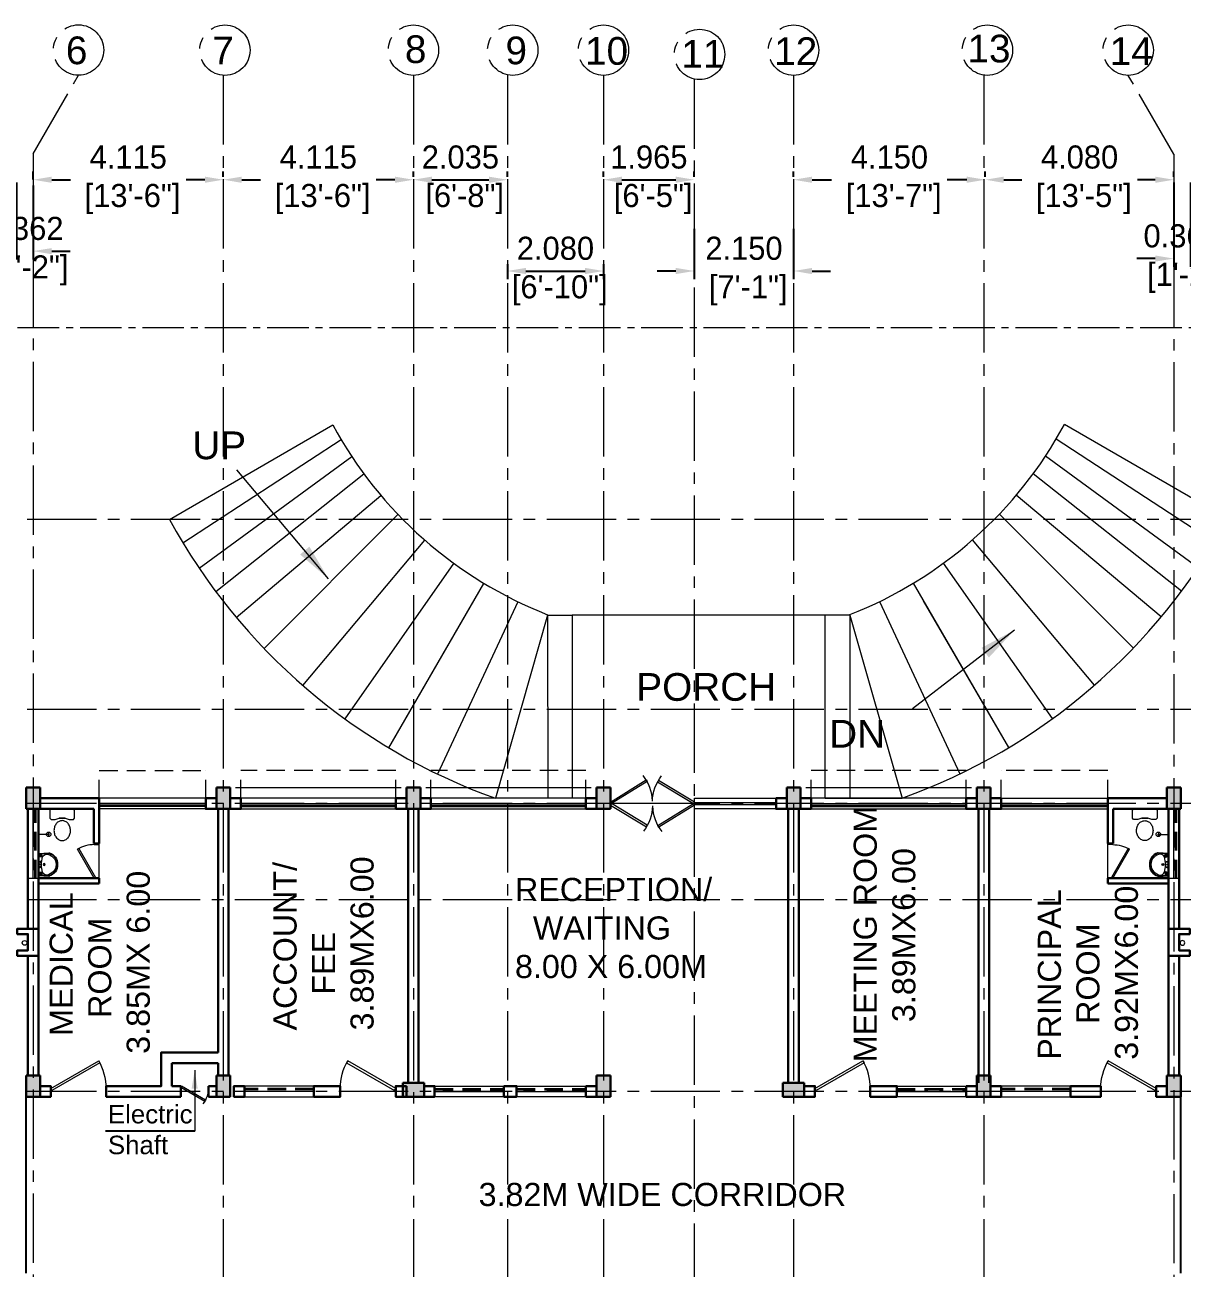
# Model space of a CAD drawing. Extents: x 1465 to 2206, y 779 to 1116.
# Drawn here: x 1811.12 to 1836.17, y 904.81 to 931.72 of the extents above; entities that cross this region are included whole.
import ezdxf

# ---------------------------------------------------------------- set-up
doc = ezdxf.new("R2010")
doc.units = 0
doc.header["$LTSCALE"] = 40
doc.header["$MEASUREMENT"] = 0
doc.header["$PDMODE"] = 32
doc.header["$PDSIZE"] = 0.02
doc.linetypes.add('CENTER2', pattern=[1.125, 0.75, -0.125, 0.125, -0.125])
doc.linetypes.add('DASHED', pattern=[0.75, 0.5, -0.25])
doc.layers.get('0').update_dxf_attribs({"linetype": 'CONTINUOUS'})
doc.layers.get('Defpoints').update_dxf_attribs({"linetype": 'CONTINUOUS'})
for name, color, linetype, lineweight in [('CLL LEV.', 252, 'CONTINUOUS', 18), ('COLUMN', 251, 'CONTINUOUS', 30), ('Door', 54, 'CONTINUOUS', 15), ('elevation', 1, 'CONTINUOUS', 13), ('FIXTURE', 13, 'CONTINUOUS', 9), ('Furniture', 13, 'CONTINUOUS', 13), ('PROJECTION', 32, 'DASHED', 13), ('RAMP', 252, 'CONTINUOUS', 9), ('Stair', 1, 'CONTINUOUS', 15), ('VENTILATOR', 6, 'DASHED', 13), ('Wall', 7, 'CONTINUOUS', 30), ('Window', 150, 'CONTINUOUS', 13), ('Window-Wall', 7, 'CONTINUOUS', 13)]:
    doc.layers.add(name, color=color, linetype=linetype, lineweight=lineweight)
for name, color, linetype in [('Dim', 251, 'CONTINUOUS'), ('EXPANSION JOINT', 244, 'CONTINUOUS'), ('GRID', 4, 'CENTER2'), ('GRID TEXT', 142, 'CENTER2'), ('Hatch', 251, 'CONTINUOUS'), ('Text', 7, 'CONTINUOUS')]:
    doc.layers.add(name, color=color, linetype=linetype)
doc.styles.add('L120', font='simplex.shx', dxfattribs={"height": 3})
doc.styles.get("Standard").update_dxf_attribs({"font": 'txt.shx', "height": 0.03937})
doc.styles.add('Tabrej', font='GOTHIC.TTF')
doc.styles.add('Tabrej.', font='GOTHIC.TTF', dxfattribs={"height": 1})
doc.dimstyles.get("Standard").update_dxf_attribs({"dimtxt": 0.18, "dimasz": 0.18, "dimexe": 0.18, "dimexo": 0.0625, "dimgap": 0.09, "dimtad": 0, "dimtih": 1, "dimtoh": 1, "dimdec": 4, "dimzin": 0, "dimdsep": 46, "dimtxsty": 'Standard', "dimcen": 0.09, "dimadec": 0, "dimazin": 0, "dimtfac": 1, "dimtdec": 4, "dimtofl": 0, "dimtmove": 0, "dimatfit": 3, "dimfxl": 0, "dimtolj": 1, "dimtzin": 0, "dimarcsym": 0})
doc.dimstyles.new('Tabrej', dxfattribs={"dimtxt": 1.8, "dimasz": 1.2, "dimexe": 0.18, "dimexo": 0.0625, "dimgap": 0.09, "dimtad": 0, "dimzin": 0, "dimdsep": 46, "dimtxsty": 'Tabrej', "dimcen": 0.09, "dimclrd": 256, "dimclre": 256, "dimclrt": 7, "dimadec": 0, "dimazin": 0, "dimtfac": 1, "dimtofl": 0, "dimtmove": 0, "dimatfit": 3, "dimfxl": 0, "dimtolj": 1, "dimtzin": 0, "dimlwd": -1, "dimlwe": -1, "dimarcsym": 0})

# ---------------------------------------------------------------- blocks, each defined once
blk = doc.blocks.new('COLUMN 546')
at = {"layer": 'Hatch'}
h = blk.add_hatch(color=0, dxfattribs=at)
h.dxf.hatch_style = 1
h.paths.add_polyline_path([(0, 0), (0.3, 0), (0.3, 0.46), (0, 0.46)])
at = {"layer": 'COLUMN'}
for p, q in [((0.3, 0.46), (0, 0.46)), ((0, 0.46), (0, 0)), ((0.3, 0), (0.3, 0.46)), ((0, 0), (0.3, 0))]:
    blk.add_line(p, q, dxfattribs=at)
blk = doc.blocks.new('VENT 2')
at = {"layer": 'VENTILATOR', "ltscale": 0.02}
for p, q in [((0, 0.182), (1.5, 0.182)), ((0, 0.152), (1.5, 0.152))]:
    blk.add_line(p, q, dxfattribs=at)
at = {"layer": 'Window-Wall'}
for p, q in [((0, 0.23), (1.5, 0.23)), ((0, 0), (0, 0.23)), ((0, 0.115), (1.5, 0.115)), ((1.5, 0), (0, 0)), ((1.5, 0.23), (1.5, 0))]:
    blk.add_line(p, q, dxfattribs=at)
blk = doc.blocks.new('*U14')
for p, q in [((0, 0), (0, -6)), ((40, 0), (40, -6))]:
    blk.add_line(p, q)
blk.add_lwpolyline([(0, 0), (34.64, 20), (35.52, 18.48), (0.87, -1.52)], close=True)
blk.add_arc((0, 0), 40, 0, 30)
blk = doc.blocks.new('DOOR1')
at = {"layer": 'Door', "xscale": 0.0300000000000013, "yscale": 0.0300000000000013, "zscale": 0.0300000000000013}
blk.add_blockref('*U14', (0, 0.18), dxfattribs=at)
blk = doc.blocks.new('class 1')
at = {"layer": 'Wall'}
for points in [[(0.23, 0), (0, 0), (0, -0.23), (0.23, -0.23), (0.23, 0)], [(0.23, -1.43), (0, -1.43), (0, -2.005), (0.23, -2.005), (0.23, -1.43)], [(0.23, -3.505), (0, -3.505), (0, -3.735), (0.23, -3.735), (0.23, -3.505)]]:
    blk.add_lwpolyline(points, dxfattribs=at)
at = {"layer": 'Wall', "rotation": 270}
for name, p in [('DOOR1', (0, -0.23)), ('VENT 2', (0, -2.005))]:
    blk.add_blockref(name, p, dxfattribs=at)
blk = doc.blocks.new('windoe 3')
at = {"layer": 'CLL LEV.'}
blk.add_line((3.469, -0.23), (-0.115, -0.23), dxfattribs=at)
at = {"layer": 'PROJECTION', "ltscale": 0.02}
for p, q in [((0, 0), (0, -0.6)), ((3.355, 0), (3.355, -0.6)), ((0, -0.6), (3.355, -0.6))]:
    blk.add_line(p, q, dxfattribs=at)
at = {"layer": 'Window'}
for p, q in [((3.355, 0.179), (0, 0.179)), ((3.355, 0.149), (0, 0.149))]:
    blk.add_line(p, q, dxfattribs=at)
at = {"layer": 'Window-Wall'}
for p, q in [((3.355, 0.23), (0, 0.23)), ((3.355, 0.115), (0, 0.115)), ((0, 0), (3.355, 0))]:
    blk.add_line(p, q, dxfattribs=at)
blk = doc.blocks.new('Door - Left Hung 36 in.')
blk.add_lwpolyline([(0.8, -1.3), (0, 0), (31.2, 18), (31.9, 16.7)], close=True)
blk.add_arc((0, 0), 36, 0, 37.3101)
blk = doc.blocks.new('SHAFT2')
at = {"layer": 'FIXTURE'}
blk.add_circle((0.302, 0.307), 0.05, dxfattribs=at)
at = {"layer": 'Wall'}
blk.add_lwpolyline([(0, 0.585), (0.46, 0.585), (0.46, 0.47), (0.23, 0.47), (0.23, 0.115), (0.46, 0.115), (0.46, 0), (0, 0), (0, 0.585)], dxfattribs=at)
blk = doc.blocks.new('ENGLISH SHEET')
at = {"layer": 'FIXTURE'}
for p, q in [((4663.798, 251.204), (4663.773, 251.179)), ((4663.773, 251.179), (4663.773, 250.696)), ((4663.976, 251.204), (4663.798, 251.204)), ((4664.002, 251.179), (4663.976, 251.204)), ((4663.976, 251.001), (4664.002, 251.09)), ((4664.002, 251.09), (4664.002, 251.179)), ((4663.976, 250.874), (4663.976, 251.001)), ((4663.976, 251.001), (4663.976, 250.874)), ((4664.002, 250.785), (4663.976, 250.874)), ((4664.002, 250.696), (4664.002, 250.785)), ((4663.773, 250.696), (4663.798, 250.67)), ((4663.798, 250.67), (4663.976, 250.67)), ((4663.976, 250.67), (4664.002, 250.696))]:
    blk.add_line(p, q, dxfattribs=at)
blk.add_lwpolyline([(4664.459, 250.937, 0.117036), (4664.443, 251.003, 0.104338), (4664.396, 251.063, 0.09029), (4664.321, 251.105, 0.09898), (4664.243, 251.115, 0.08237), (4664.159, 251.101, 0.09029), (4664.09, 251.063, 0.104338), (4664.043, 251.003, 0.117036), (4664.027, 250.937, 0.117036), (4664.043, 250.871, 0.104338), (4664.09, 250.811, 0.09029), (4664.159, 250.773, 0.08237), (4664.243, 250.759, 0.08237), (4664.327, 250.773, 0.09029), (4664.396, 250.811, 0.104338), (4664.443, 250.871, 0.117036)], format="xyb", close=True, dxfattribs=at)
blk = doc.blocks.new('RSA BASIN 9')
for points in [[(-0.1, -16.2, 0.340881), (10, -9, 0.074195), (10.1, -8.9), (9.5, 0), (-9.5, 0), (-10, -8.8, 0.082611), (-10, -9.2, 0.330812), (-0.1, -16.2)], [(0, -15, 0.391482), (8.9, -6.7, 0.252869), (6.5, -3.5, 0.087242), (0, -2.5, 0.079484), (-6.5, -3.5, 0.2542), (-8.8, -6.7, 0.39026), (0, -15)], [(-8.6, -2, -0.907437), (-8.4, -1.8), (-7.5, -2.6, -0.907437), (-7.6, -2.7)], [(-8.2, -1.6, -0.907437), (-8.1, -1.5), (-7.1, -2.3, -0.907437), (-7.3, -2.4)], [(-7.8, -1.3, -0.907437), (-7.7, -1.2), (-6.8, -1.9, -0.907437), (-6.9, -2.1)], [(7.8, -1.3, 0.907437), (7.7, -1.2), (6.8, -1.9, 0.907437), (6.9, -2.1)], [(8.2, -1.6, 0.907437), (8.1, -1.5), (7.1, -2.3, 0.907437), (7.3, -2.4)], [(8.6, -2, 0.907437), (8.4, -1.8), (7.5, -2.6, 0.907437), (7.6, -2.7)]]:
    blk.add_lwpolyline(points, format="xyb", close=True)
for points in [[(-5.9, -3.3), (-6.2, -3, -0.183787), (-6.2, -2.7, 0.126662), (-6.2, -2.4), (-6.6, -1.4, 0.35453), (-7.1, -1), (-8.7, -1, 0.414214), (-9.1, -1.4), (-9.6, -9.1, 0.329849), (-0.1, -15.8, 0.338736), (9.6, -8.9, 0.075632), (9.7, -8.8), (9.1, -1.4, 0.414214), (8.7, -1), (7.1, -1, 0.35453), (6.6, -1.4), (6.2, -2.4, 0.126662), (6.2, -2.7, -0.183787), (6.2, -3), (5.9, -3.3)], [(-6.2, -3.4), (-6.2, -3.3, 0.220542), (-6.5, -3.1), (-8.7, -2.8, -0.361119), (-9.2, -2.3)], [(6.2, -3.4), (6.2, -3.3, -0.220542), (6.5, -3.1), (8.7, -2.8, 0.358803), (9.2, -2.3, 0.358803)]]:
    blk.add_lwpolyline(points, format="xyb")
for centre, radius in [((-2.3, -1.6), 0.399), ((0, -4.8), 0.771), ((0, -4.8), 0.602), ((0, -1.2), 0.399), ((2.3, -1.5), 0.399)]:
    blk.add_circle(centre, radius)
blk = doc.blocks.new('*D62')
at = {"layer": 'Defpoints', "color": 0, "transparency": 16777216}
for p in [(20.173, 3.084), (20.535, 3.024), (20.535, 1.539)]:
    blk.add_point(p, dxfattribs=at)
at = {"layer": 'Dim', "transparency": 16777216}
for p, q in [((20.173, 3.022), (20.173, 1.359)), ((20.535, 2.961), (20.535, 1.359)), ((19.773, 1.539), (19.373, 1.539)), ((20.935, 1.539), (21.335, 1.539))]:
    blk.add_line(p, q, dxfattribs=at)
for points in [[(19.773, 1.605), (19.773, 1.472), (20.173, 1.539)], [(20.935, 1.605), (20.935, 1.472), (20.535, 1.539)]]:
    blk.add_solid(points, dxfattribs=at)
at = {"layer": 'Dim', "color": 7, "transparency": 16777216, "insert": (20.354, 1.539), "char_height": 0.5, "attachment_point": 5, "style": 'Tabrej'}
blk.add_mtext('\\A1;0.362\\P [1\'-2"]', dxfattribs=at)
blk = doc.blocks.new('*D63')
at = {"layer": 'Defpoints', "color": 0, "transparency": 16777216}
for p in [(20.535, 3.024), (24.65, 3.084), (24.65, 3.084)]:
    blk.add_point(p, dxfattribs=at)
at = {"layer": 'Dim', "transparency": 16777216}
for p, q in [((20.535, 3.086), (20.535, 3.264)), ((24.65, 3.147), (24.65, 3.264)), ((20.935, 3.084), (21.34, 3.084)), ((24.25, 3.084), (23.845, 3.084))]:
    blk.add_line(p, q, dxfattribs=at)
for points in [[(20.935, 3.151), (20.935, 3.017), (20.535, 3.084)], [(24.25, 3.151), (24.25, 3.017), (24.65, 3.084)]]:
    blk.add_solid(points, dxfattribs=at)
at = {"layer": 'Dim', "color": 7, "transparency": 16777216, "insert": (22.592, 3.084), "char_height": 0.5, "attachment_point": 5, "style": 'Tabrej'}
blk.add_mtext('\\A1;4.115\\P [13\'-6"]', dxfattribs=at)
blk = doc.blocks.new('*D64')
at = {"layer": 'Defpoints', "color": 0, "transparency": 16777216}
for p in [(24.65, 3.084), (28.765, 3.084), (28.765, 3.084)]:
    blk.add_point(p, dxfattribs=at)
at = {"layer": 'Dim', "transparency": 16777216}
for p, q in [((24.65, 3.147), (24.65, 3.264)), ((28.765, 3.147), (28.765, 3.264)), ((25.05, 3.084), (25.455, 3.084)), ((28.365, 3.084), (27.96, 3.084))]:
    blk.add_line(p, q, dxfattribs=at)
for points in [[(25.05, 3.151), (25.05, 3.017), (24.65, 3.084)], [(28.365, 3.151), (28.365, 3.017), (28.765, 3.084)]]:
    blk.add_solid(points, dxfattribs=at)
at = {"layer": 'Dim', "color": 7, "transparency": 16777216, "insert": (26.707, 3.084), "char_height": 0.5, "attachment_point": 5, "style": 'Tabrej'}
blk.add_mtext('\\A1;4.115\\P [13\'-6"]', dxfattribs=at)
blk = doc.blocks.new('*D65')
at = {"layer": 'Defpoints', "color": 0, "transparency": 16777216}
for p in [(28.765, 3.084), (30.8, 3.084), (30.8, 3.084)]:
    blk.add_point(p, dxfattribs=at)
at = {"layer": 'Dim', "transparency": 16777216}
for p, q in [((28.765, 3.147), (28.765, 3.264)), ((30.8, 3.147), (30.8, 3.264)), ((29.165, 3.084), (30.4, 3.084))]:
    blk.add_line(p, q, dxfattribs=at)
for points in [[(29.165, 3.151), (29.165, 3.017), (28.765, 3.084)], [(30.4, 3.151), (30.4, 3.017), (30.8, 3.084)]]:
    blk.add_solid(points, dxfattribs=at)
at = {"layer": 'Dim', "color": 7, "transparency": 16777216, "insert": (29.782, 3.084), "char_height": 0.5, "attachment_point": 5, "style": 'Tabrej'}
blk.add_mtext('\\A1;2.035\\P [6\'-8"]', dxfattribs=at)
blk = doc.blocks.new('*D66')
at = {"layer": 'Defpoints', "color": 0, "transparency": 16777216}
for p in [(32.88, 3.084), (34.845, 3.084), (34.845, 3.084)]:
    blk.add_point(p, dxfattribs=at)
at = {"layer": 'Dim', "transparency": 16777216}
for p, q in [((32.88, 3.147), (32.88, 3.264)), ((34.845, 3.147), (34.845, 3.264)), ((33.28, 3.084), (34.445, 3.084))]:
    blk.add_line(p, q, dxfattribs=at)
for points in [[(33.28, 3.151), (33.28, 3.017), (32.88, 3.084)], [(34.445, 3.151), (34.445, 3.017), (34.845, 3.084)]]:
    blk.add_solid(points, dxfattribs=at)
at = {"layer": 'Dim', "color": 7, "transparency": 16777216, "insert": (33.862, 3.084), "char_height": 0.5, "attachment_point": 5, "style": 'Tabrej'}
blk.add_mtext('\\A1;1.965\\P [6\'-5"]', dxfattribs=at)
blk = doc.blocks.new('*D67')
at = {"layer": 'Defpoints', "color": 0, "transparency": 16777216}
for p in [(36.995, 3.084), (41.145, 3.084), (41.145, 3.084)]:
    blk.add_point(p, dxfattribs=at)
at = {"layer": 'Dim', "transparency": 16777216}
for p, q in [((36.995, 3.147), (36.995, 3.264)), ((41.145, 3.147), (41.145, 3.264)), ((37.395, 3.084), (37.818, 3.084)), ((40.745, 3.084), (40.322, 3.084))]:
    blk.add_line(p, q, dxfattribs=at)
for points in [[(37.395, 3.151), (37.395, 3.017), (36.995, 3.084)], [(40.745, 3.151), (40.745, 3.017), (41.145, 3.084)]]:
    blk.add_solid(points, dxfattribs=at)
at = {"layer": 'Dim', "color": 7, "transparency": 16777216, "insert": (39.07, 3.084), "char_height": 0.5, "attachment_point": 5, "style": 'Tabrej'}
blk.add_mtext('\\A1;4.150\\P [13\'-7"]', dxfattribs=at)
blk = doc.blocks.new('*D68')
at = {"layer": 'Defpoints', "color": 0, "transparency": 16777216}
for p in [(41.145, 3.084), (45.225, 3.084), (45.225, 3.084)]:
    blk.add_point(p, dxfattribs=at)
at = {"layer": 'Dim', "transparency": 16777216}
for p, q in [((41.145, 3.147), (41.145, 3.264)), ((45.225, 3.147), (45.225, 3.264)), ((41.545, 3.084), (41.933, 3.084)), ((44.825, 3.084), (44.437, 3.084))]:
    blk.add_line(p, q, dxfattribs=at)
for points in [[(41.545, 3.151), (41.545, 3.017), (41.145, 3.084)], [(44.825, 3.151), (44.825, 3.017), (45.225, 3.084)]]:
    blk.add_solid(points, dxfattribs=at)
at = {"layer": 'Dim', "color": 7, "transparency": 16777216, "insert": (43.185, 3.084), "char_height": 0.5, "attachment_point": 5, "style": 'Tabrej'}
blk.add_mtext('\\A1;4.080\\P [13\'-5"]', dxfattribs=at)
blk = doc.blocks.new('*D69')
at = {"layer": 'Defpoints', "color": 0, "transparency": 16777216}
for p in [(45.225, 3.084), (45.587, 3.084), (45.587, 1.378)]:
    blk.add_point(p, dxfattribs=at)
at = {"layer": 'Dim', "transparency": 16777216}
for p, q in [((45.225, 3.022), (45.225, 1.198)), ((45.587, 3.022), (45.587, 1.198)), ((44.825, 1.378), (44.425, 1.378)), ((45.987, 1.378), (46.387, 1.378))]:
    blk.add_line(p, q, dxfattribs=at)
for points in [[(44.825, 1.445), (44.825, 1.312), (45.225, 1.378)], [(45.987, 1.445), (45.987, 1.312), (45.587, 1.378)]]:
    blk.add_solid(points, dxfattribs=at)
at = {"layer": 'Dim', "color": 7, "transparency": 16777216, "insert": (45.406, 1.378), "char_height": 0.5, "attachment_point": 5, "style": 'Tabrej'}
blk.add_mtext('\\A1;0.362\\P [1\'-2"]', dxfattribs=at)
blk = doc.blocks.new('*D83')
at = {"layer": 'Defpoints', "color": 0, "transparency": 16777216}
for p in [(34.845, 2.082), (36.995, 2.082), (36.995, 1.109)]:
    blk.add_point(p, dxfattribs=at)
at = {"layer": 'Dim', "transparency": 16777216}
for p, q in [((34.845, 2.02), (34.845, 0.929)), ((36.995, 2.02), (36.995, 0.929)), ((34.445, 1.109), (34.045, 1.109)), ((37.395, 1.109), (37.795, 1.109))]:
    blk.add_line(p, q, dxfattribs=at)
for points in [[(34.445, 1.176), (34.445, 1.042), (34.845, 1.109)], [(37.395, 1.176), (37.395, 1.042), (36.995, 1.109)]]:
    blk.add_solid(points, dxfattribs=at)
at = {"layer": 'Dim', "color": 7, "transparency": 16777216, "insert": (35.92, 1.109), "char_height": 0.5, "attachment_point": 5, "style": 'Tabrej'}
blk.add_mtext('\\A1;2.150\\P [7\'-1"]', dxfattribs=at)
blk = doc.blocks.new('*D84')
at = {"layer": 'Defpoints', "color": 0, "transparency": 16777216}
for p in [(30.8, 1.317), (32.88, 1.317), (32.88, 1.109)]:
    blk.add_point(p, dxfattribs=at)
at = {"layer": 'Dim', "transparency": 16777216}
for p, q in [((30.8, 1.254), (30.8, 0.929)), ((31.2, 1.109), (32.48, 1.109)), ((32.88, 1.254), (32.88, 0.929))]:
    blk.add_line(p, q, dxfattribs=at)
for points in [[(31.2, 1.176), (31.2, 1.042), (30.8, 1.109)], [(32.48, 1.176), (32.48, 1.042), (32.88, 1.109)]]:
    blk.add_solid(points, dxfattribs=at)
at = {"layer": 'Dim', "color": 7, "transparency": 16777216, "insert": (31.84, 1.109), "char_height": 0.5, "attachment_point": 5, "style": 'Tabrej'}
blk.add_mtext('\\A1;2.080\\P [6\'-10"]', dxfattribs=at)
blk = doc.blocks.new('TYU8')
at = {"layer": 'RAMP', "ltscale": 0.05}
for p, q in [((-8.718, 6.035), (-5.182, 8.079)), ((14.193, 6.045), (10.655, 8.086)), ((-8.425, 5.525), (-5.002, 7.762)), ((13.9, 5.534), (10.475, 7.768)), ((-8.075, 4.978), (-4.771, 7.394)), ((13.551, 4.987), (10.245, 7.4)), ((-7.714, 4.471), (-4.507, 7.017)), ((13.19, 4.479), (9.982, 7.023)), ((-7.274, 3.914), (-4.139, 6.55)), ((12.751, 3.922), (9.613, 6.556)), ((-6.67, 3.241), (-3.772, 6.142)), ((12.148, 3.249), (9.247, 6.147)), ((-5.829, 2.44), (-3.191, 5.586)), ((11.307, 2.447), (8.667, 5.591)), ((-4.917, 1.716), (-2.562, 5.083)), ((10.396, 1.722), (8.038, 5.087)), ((-3.972, 1.092), (-1.909, 4.649)), ((9.451, 1.098), (7.385, 4.653)), ((-3.972, 1.092), (-2.129, 4.27)), ((-1.178, 4.253), (-2.916, 0.524)), ((6.655, 4.257), (8.395, 0.528)), ((9.451, 1.098), (7.605, 4.274)), ((-0.531, 3.962), (-1.661, -0.001)), ((-0.531, 3.962), (-0.53, 0.002)), ((-0.531, 3.962), (-0.002, 3.962)), ((6.008, 3.965), (5.478, 3.965)), ((6.008, 3.965), (7.141, 0.003)), ((0, 0), (-1.661, -0.001)), ((5.48, 0.002), (7.141, 0.003))]:
    blk.add_line(p, q, dxfattribs=at)
at = {"layer": 'RAMP'}
blk.add_line((6.008, 3.965), (6.01, 0.004), dxfattribs=at)
at = {"layer": 'RAMP', "ltscale": 0.05}
for centre, radius, start, end in [((2.747, 12.368), 9.014, 208.4117, 248.6751), ((2.723, 12.368), 9.014, 291.3718, 331.6353), ((2.735, 12.282), 13.046, 208.6095, 250.3068), ((2.735, 12.282), 13.046, 289.7402, 331.4375)]:
    blk.add_arc(centre, radius, start, end, dxfattribs=at)
at = {"layer": 'Stair'}
for p, q in [((5.478, 3.962), (-0.002, 3.96)), ((-0.002, 3.96), (0, 0)), ((5.48, 0.002), (5.478, 3.962))]:
    blk.add_line(p, q, dxfattribs=at)
at = {"layer": 'Wall'}
blk.add_line((5.478, 3.962), (5.478, 3.962), dxfattribs=at)
at = {"layer": 'Wall', "char_height": 0.6, "attachment_point": 1, "rotation": 0.0235, "style": 'Tabrej.'}
for s, insert in [('{\\fArial|b0|i0|c0|p34;UP}', (-8.223, 7.936)), ('{\\fArial|b0|i0|c0|p34;PORCH}', (1.388, 2.708)), ('{\\fArial|b0|i0|c0|p34;DN}', (5.563, 1.695))]:
    blk.add_mtext_dynamic_manual_height_columns(s, width=2.98657, gutter_width=5, heights=[0], dxfattribs=dict(at, insert=insert))
at = {"layer": 'Dim'}
for points, override in [([(-5.274, 4.747), (-7.257, 7.109)], {"dimscale": 40, "dimtxt": 1, "dimasz": 0.02, "dimgap": 0.09, "dimtad": 0, "dimdec": 2, "dimpost": "'", "dimtxsty": 'L120', "dimtdec": 2, "dimarcsym": 1}), ([(9.574, 3.638), (7.365, 1.936)], {"dimscale": 40, "dimtxt": 1, "dimasz": 0.02, "dimdec": 2, "dimpost": "'", "dimtxsty": 'L120', "dimtdec": 2, "dimarcsym": 1})]:
    blk.add_leader(points, dimstyle='Standard', override=override, dxfattribs=at)
blk = doc.blocks.new('567UYH')
at = {"layer": 'CLL LEV.'}
for p, q in [((3.355, -10), (3.355, -9.77)), ((7.47, -10), (7.47, -9.77)), ((11.285, -10), (11.285, -9.77)), ((15.7, -10), (15.7, -9.77)), ((19.515, -10), (19.515, -9.77)), ((19.815, -10), (19.815, -9.77)), ((23.63, -10), (23.63, -9.77)), ((23.93, -10), (23.93, -9.77)), ((27.745, -10), (27.745, -9.77))]:
    blk.add_line(p, q, dxfattribs=at)
at = {"layer": 'Dim'}
blk.add_line((6.7, -17.202), (4.771, -17.202), dxfattribs=at)
at = {"layer": 'Door'}
blk.add_line((17.52, -10.115), (15.7, -10.115), dxfattribs=at)
at = {"layer": 'Door', "ltscale": 0.2}
for p, q in [((4.635, -11.73), (4.635, -10.98)), ((26.465, -11.73), (26.465, -10.98))]:
    blk.add_line(p, q, dxfattribs=at)
at = {"layer": 'EXPANSION JOINT', "linetype": 'ByBlock', "ltscale": 0.05}
for p, q in [((3.055, -20.275), (3.055, -16.46)), ((28.045, -20.275), (28.045, -16.46))]:
    blk.add_line(p, q, dxfattribs=at)
at = {"layer": 'Furniture', "ltscale": 0.05}
for p, q in [((3.539, -10.747), (3.539, -10.815)), ((27.561, -10.747), (27.561, -10.815)), ((3.555, -10.781), (3.32, -10.781)), ((27.545, -10.781), (27.78, -10.781))]:
    blk.add_line(p, q, dxfattribs=at)
for centre in [(3.539, -10.781), (27.561, -10.781)]:
    blk.add_circle(centre, 0.05, dxfattribs=at)
at = {"layer": 'PROJECTION', "ltscale": 0.02}
for p, q in [((4.635, -9.4), (6.94, -9.4)), ((4.635, -10), (4.635, -9.4)), ((6.94, -10), (6.94, -9.4)), ((26.465, -9.4), (24.16, -9.4)), ((24.16, -10), (24.16, -9.4)), ((26.465, -10), (26.465, -9.4))]:
    blk.add_line(p, q, dxfattribs=at)
at = {"layer": 'Wall'}
for p, q in [((3.355, -10), (4.635, -10)), ((4.635, -10), (4.635, -10.98)), ((26.465, -10), (26.465, -10.98)), ((27.745, -10), (26.465, -10)), ((3.09, -12.823), (3.09, -10.23)), ((3.32, -16), (3.32, -10.23)), ((3.32, -11.73), (3.32, -10.23)), ((3.355, -10.23), (4.52, -10.23)), ((4.52, -10.98), (4.52, -10.23)), ((7.205, -15.5), (7.205, -10.23)), ((7.435, -16), (7.435, -10.23)), ((11.318, -10.23), (11.318, -16.16)), ((11.548, -10.23), (11.548, -16.16)), ((19.55, -16.16), (19.55, -10.23)), ((19.78, -16.16), (19.78, -10.23)), ((23.665, -16.16), (23.665, -10.23)), ((23.895, -16.16), (23.895, -10.23)), ((26.58, -10.98), (26.58, -10.23)), ((27.745, -10.23), (26.58, -10.23)), ((27.78, -16), (27.78, -10.23)), ((27.78, -11.73), (27.78, -10.23)), ((28.01, -12.823), (28.01, -10.23)), ((4.635, -10.98), (4.52, -10.98)), ((26.465, -10.98), (26.58, -10.98)), ((4.635, -11.73), (3.32, -11.73)), ((4.635, -11.73), (4.635, -11.845)), ((26.465, -11.73), (27.78, -11.73)), ((26.465, -11.73), (26.465, -11.845)), ((4.635, -11.845), (3.32, -11.845)), ((26.465, -11.845), (27.78, -11.845)), ((3.09, -16), (3.09, -13.408)), ((28.01, -16), (28.01, -13.408)), ((7.205, -15.73), (6.205, -15.73)), ((6.205, -15.73), (6.205, -16.23)), ((7.205, -16), (7.205, -15.73)), ((6.205, -16.23), (6.4, -16.23)), ((6.4, -16.23), (6.4, -16.46)), ((7, -16.23), (7, -16.46)), ((7, -16.23), (7.17, -16.23)), ((6.055, -16.46), (6.4, -16.46)), ((7, -16.46), (7.17, -16.46))]:
    blk.add_line(p, q, dxfattribs=at)
for points in [[(6.94, -10), (6.94, -10.23), (7.17, -10.23), (7.17, -10), (6.94, -10)], [(7.47, -10), (7.47, -10.23), (7.7, -10.23), (7.7, -10), (7.47, -10)], [(11.285, -10), (11.285, -10.23), (11.055, -10.23), (11.055, -10), (11.285, -10)], [(11.585, -10), (11.585, -10.23), (11.815, -10.23), (11.815, -10), (11.585, -10)], [(15.4, -10), (15.4, -10.23), (15.17, -10.23), (15.17, -10), (15.4, -10)], [(19.515, -10), (19.515, -10.23), (19.285, -10.23), (19.285, -10), (19.515, -10)], [(19.815, -10), (19.815, -10.23), (20.045, -10.23), (20.045, -10), (19.815, -10)], [(23.63, -10), (23.63, -10.23), (23.4, -10.23), (23.4, -10), (23.63, -10)], [(24.16, -10), (24.16, -10.23), (23.93, -10.23), (23.93, -10), (24.16, -10)], [(7.205, -15.5), (5.975, -15.5), (5.975, -16.228), (4.785, -16.228), (4.785, -16.46), (6.055, -16.46)], [(3.355, -16.23), (3.355, -16.46), (3.585, -16.46), (3.585, -16.23), (3.355, -16.23)], [(11.665, -16.23), (11.665, -16.46), (11.895, -16.46), (11.895, -16.23), (11.665, -16.23)], [(13.395, -16.23), (13.395, -16.46), (13.67, -16.46), (13.67, -16.23), (13.395, -16.23)], [(15.17, -16.23), (15.17, -16.46), (15.4, -16.46), (15.4, -16.23), (15.17, -16.23)], [(24.16, -16.23), (24.16, -16.46), (23.93, -16.46), (23.93, -16.23), (24.16, -16.23)], [(26.315, -16.23), (26.315, -16.46), (25.66, -16.46), (25.66, -16.23), (26.315, -16.23)], [(27.745, -16.23), (27.745, -16.46), (27.515, -16.46), (27.515, -16.23), (27.745, -16.23)]]:
    blk.add_lwpolyline(points, dxfattribs=at)
at = {"layer": 'Window'}
for p, q in [((6.94, -10.149), (4.635, -10.149)), ((6.94, -10.179), (4.635, -10.179)), ((24.16, -10.149), (26.465, -10.149)), ((24.16, -10.179), (26.465, -10.179))]:
    blk.add_line(p, q, dxfattribs=at)
at = {"layer": 'Window', "linetype": 'ByBlock', "ltscale": 0.05}
for p, q in [((17.52, -10.09), (19.285, -10.09)), ((19.285, -10.14), (17.52, -10.14))]:
    blk.add_line(p, q, dxfattribs=at)
at = {"layer": 'Window-Wall'}
for p, q in [((3.355, -10.23), (3.355, -10)), ((6.94, -10), (4.635, -10)), ((6.94, -10.115), (4.635, -10.115)), ((24.16, -10), (26.465, -10)), ((24.16, -10.115), (26.465, -10.115)), ((6.94, -10.23), (4.635, -10.23)), ((24.16, -10.23), (26.465, -10.23)), ((26.58, -10.23), (27.515, -10.23))]:
    blk.add_line(p, q, dxfattribs=at)
at = {"layer": 'Window-Wall', "linetype": 'ByBlock', "ltscale": 0.05}
for p, q in [((17.52, -10.23), (17.52, -10)), ((17.52, -10), (19.285, -10)), ((19.285, -10.23), (17.52, -10.23))]:
    blk.add_line(p, q, dxfattribs=at)
at = {"linetype": 'ByBlock', "xscale": -1, "rotation": 270}
blk.add_blockref('class 1', (11.283, -16.46), dxfattribs=at)
at = {"linetype": 'ByBlock', "rotation": 90.00000000000001}
blk.add_blockref('class 1', (19.895, -16.46), dxfattribs=at)
at = {"layer": 'Door', "extrusion": (0, 0, -1)}
for p, xscale, yscale, zscale, rotation in [((-15.7, -10.083), -0.0252777777711346, 0.0252777777711346, -0.0252777777711346, 358.3280413579425), ((-17.52, -10.147), -0.0252777777711346, 0.0252777777711346, -0.0252777777711346, 178.3280413571773), ((-6.401, -16.252), 0.0166737001802426, 0.0166737001802426, -0.0166737001841632, 180.004189502935)]:
    blk.add_blockref('Door - Left Hung 36 in.', p, dxfattribs=dict(at, xscale=xscale, yscale=yscale, zscale=zscale, rotation=rotation))
at = {"layer": 'Door', "xscale": -0.0252777777711346, "yscale": 0.0252777777711346, "zscale": 0.0252777777711346}
for p, rotation in [((17.519, -10.083), 358.9356218822162), ((15.7, -10.147), 178.9356218814513)]:
    blk.add_blockref('Door - Left Hung 36 in.', p, dxfattribs=dict(at, rotation=rotation))
at = {"layer": 'elevation', "rotation": 270.0092701448547}
blk.add_blockref('ENGLISH SHEET', (-247.859, 4653.502), dxfattribs=at)
at = {"layer": 'elevation', "xscale": -1, "rotation": 89.99072985514537}
blk.add_blockref('ENGLISH SHEET', (278.959, 4653.502), dxfattribs=at)
at = {"layer": 'Furniture', "ltscale": 10000, "extrusion": (0, 0, -1), "yscale": 0.0254326166754069, "zscale": -0.0254326166754069}
for p, xscale, rotation in [((-3.32, -11.435), 0.0254326166754069, 269.9907298551582), ((-27.78, -11.435), -0.0254326166754069, 90.00927014484176)]:
    blk.add_blockref('RSA BASIN 9', p, dxfattribs=dict(at, xscale=xscale, rotation=rotation))
at = {"layer": 'Wall', "linetype": 'ByBlock', "rotation": 180}
for p in [(11.055, -10), (15.17, -10), (23.4, -10)]:
    blk.add_blockref('windoe 3', p, dxfattribs=at)
at = {"layer": 'Wall', "color": 7, "extrusion": (0, 0, -1), "zscale": -1}
for p in [(-3.355, -10.23), (-7.47, -10.23), (-11.585, -10.23), (-15.7, -10.23), (-19.815, -10.23), (-23.93, -10.23), (-28.045, -10.23), (-3.355, -16.46), (-7.47, -16.46), (-15.7, -16.46), (-23.93, -16.46), (-28.045, -16.46)]:
    blk.add_blockref('COLUMN 546', p, dxfattribs=at)
at = {"layer": 'Wall', "extrusion": (0, 0, -1), "zscale": -1, "rotation": 90.00000000000001}
for p in [(-3.09, -11.73), (-27.78, -11.73)]:
    blk.add_blockref('VENT 2', p, dxfattribs=at)
at = {"layer": 'Wall', "extrusion": (0, 0, -1), "yscale": 0.6053881564519876, "zscale": -0.6053881564519876}
for p, xscale, rotation in [((-4.635, -11.73), -0.6053881564519876, 270), ((-26.465, -11.73), 0.6053881564519876, 90.00000000000001)]:
    blk.add_blockref('DOOR1', p, dxfattribs=dict(at, xscale=xscale, rotation=rotation))
at = {"layer": 'Wall', "linetype": 'ByBlock', "extrusion": (0, 0, -1), "xscale": -1, "zscale": -1, "rotation": 180}
blk.add_blockref('SHAFT2', (-3.32, -12.823), dxfattribs=at)
at = {"layer": 'Wall', "linetype": 'ByBlock', "extrusion": (0, 0, -1), "zscale": -1, "rotation": 180}
blk.add_blockref('SHAFT2', (-27.78, -12.823), dxfattribs=at)
at = {"layer": 'Wall'}
for name, p in [('DOOR1', (3.585, -16.46)), ('VENT 2', (11.895, -16.46)), ('VENT 2', (13.67, -16.46))]:
    blk.add_blockref(name, p, dxfattribs=at)
at = {"layer": 'Wall', "xscale": -1}
for name, p in [('DOOR1', (27.515, -16.46)), ('VENT 2', (25.66, -16.46))]:
    blk.add_blockref(name, p, dxfattribs=at)
at = {"layer": 'Wall', "color": 7, "extrusion": (0, 0, -1), "zscale": -1, "rotation": 90}
for p in [(-11.205, -16.46), (-19.435, -16.46)]:
    blk.add_blockref('COLUMN 546', p, dxfattribs=at)
at = {"layer": 'Window-Wall'}
blk.add_blockref('TYU8', (14.872, -10), dxfattribs=at)
at = {"layer": 'Text', "char_height": 0.5, "attachment_point": 1, "rotation": 90, "style": 'Tabrej.'}
for s, width, insert in [('\\pi0.28157;{\\fArial|b0|i0|c0|p34;MEETING ROOM\\P\\pi1.1518;3.89MX6.00}', 6.00754, (20.966, -15.996)), ('{\\fArial|b0|i0|c0|p34;ACCOUNT/\\P    FEE   \\P3.89MX6.00}', 19.98968, (8.406, -15.025)), ('{\\fArial|b0|i0|c0|p34;  MEDICAL\\P    ROOM \\P3.85MX 6.00}', 19.98968, (3.561, -15.53)), ('{\\fArial|b0|i0|c0|p34;PRINCIPAL\\P    ROOM  \\P3.92MX6.00}', 19.98968, (24.952, -15.659))]:
    blk.add_mtext_dynamic_manual_height_columns(s, width=width, gutter_width=5, heights=[0], dxfattribs=dict(at, insert=insert))
at = {"layer": 'Text', "attachment_point": 1, "style": 'Tabrej.'}
for s, insert, char_height in [('{\\fArial|b0|i0|c0|p34;RECEPTION/\\P  WAITING   \\P8.00 X 6.00M}', (13.634, -11.724), 0.5), ('{\\fArial|b0|i0|c0|p34;Electric \\PShaft}', (4.822, -16.636), 0.4), ('{\\fArial|b0|i0|c0|p34;3.82M WIDE CORRIDOR}', (12.847, -18.324), 0.5)]:
    blk.add_mtext_dynamic_manual_height_columns(s, width=19.98968, gutter_width=5, heights=[0], dxfattribs=dict(at, insert=insert, char_height=char_height))
at = {"layer": 'Dim'}
blk.add_leader([(6.7, -15.883), (6.7, -17.202)], dimstyle='Standard', override={"dimscale": 40, "dimasz": 0.01, "dimgap": 0.09, "dimtad": 0, "dimpost": "'", "dimtxsty": 'L120', "dimarcsym": 1}, dxfattribs=at)
blk = doc.blocks.new('GTREY')
at = {"layer": 'GRID', "lineweight": 18, "ltscale": 0.05}
for p, q in [((20.535, 3.6467), (21.516, 5.3458)), ((24.65, 5.343), (24.65, -45.5572)), ((28.765, 5.343), (28.765, -45.5572)), ((30.8, 5.343), (30.8, -45.6488)), ((32.88, 5.343), (32.88, -45.5572)), ((34.845, 5.2513), (34.845, -45.6488)), ((36.995, 5.343), (36.995, -45.5572)), ((41.11, 5.343), (41.11, -45.5572)), ((45.225, 3.636), (44.2395, 5.343)), ((20.535, 3.6467), (20.535, -45.5572)), ((45.225, 3.636), (45.225, -45.5572)), ((71.4016, -4.2649), (-4.1023, -4.2649)), ((71.4016, -8.3799), (-4.1023, -8.3799)), ((71.4016, -10.415), (-4.1023, -10.415)), ((71.4016, -12.495), (-4.1023, -12.495)), ((71.4016, -16.645), (-4.1023, -16.645))]:
    blk.add_line(p, q, dxfattribs=at)
at = {"layer": 'GRID', "lineweight": 18, "ltscale": 0.03}
blk.add_line((-4.1023, -0.115), (71.4016, -0.115), dxfattribs=at)
at = {"layer": 'GRID TEXT', "linetype": 'ByBlock', "lineweight": 20, "ltscale": 0.05}
for centre in [(21.516, 5.8906), (24.685, 5.8877), (28.765, 5.8877), (30.915, 5.8877), (32.88, 5.8877), (34.96, 5.7961), (36.995, 5.8877), (41.19, 5.8877), (44.2395, 5.8877)]:
    blk.add_circle(centre, 0.5447, dxfattribs=at)
at = {"layer": 'GRID TEXT', "lineweight": 18, "ltscale": 0.05, "char_height": 0.6, "attachment_point": 1, "style": 'Tabrej.'}
for s, insert in [('{\\fArial|b0|i0|c0|p34;6}', (21.2418, 6.184)), ('{\\fArial|b0|i0|c0|p34;8}', (28.5805, 6.2089)), ('{\\fArial|b0|i0|c0|p34;9}', (30.7585, 6.1823)), ('{\\fArial|b0|i0|c0|p34;13}', (40.759, 6.2222)), ('{\\fArial|b0|i0|c0|p34;7}', (24.4108, 6.1811)), ('{\\fArial|b0|i0|c0|p34;10}', (32.4804, 6.1715)), ('{\\fArial|b0|i0|c0|p34;11}', (34.5668, 6.1087)), ('{\\fArial|b0|i0|c0|p34;12}', (36.575, 6.1656)), ('{\\fArial|b0|i0|c0|p34;14}', (43.8376, 6.1671))]:
    blk.add_mtext_dynamic_manual_height_columns(s, width=2.477927, gutter_width=5, heights=[0], dxfattribs=dict(at, insert=insert))
at = {"layer": 'Dim'}
for base, p1, p2, picture, middle in [((24.65, 3.084), (20.535, 3.0237), (24.65, 3.084), '*D63', (22.5925, 3.084)), ((28.765, 3.084), (24.65, 3.084), (28.765, 3.084), '*D64', (26.7075, 3.084)), ((41.145, 3.084), (36.995, 3.084), (41.145, 3.084), '*D67', (39.07, 3.084)), ((45.225, 3.084), (41.145, 3.084), (45.225, 3.084), '*D68', (43.185, 3.084)), ((36.995, 1.1089), (34.845, 2.0825), (36.995, 2.0825), '*D83', (35.92, 1.1089))]:
    dim = blk.add_linear_dim(base=base, p1=p1, p2=p2, text='<>\\P[]', dimstyle='Tabrej', override={"dimtxt": 0.5, "dimasz": 0.4, "dimdec": 3}, dxfattribs=at)
    dim.commit()
    dim.dimension.update_dxf_attribs({"geometry": picture, "text_midpoint": middle})
for base, p1, p2, picture, middle in [((30.8, 3.084), (28.765, 3.084), (30.8, 3.084), '*D65', (29.7825, 3.084)), ((34.845, 3.084), (32.88, 3.084), (34.845, 3.084), '*D66', (33.8625, 3.084)), ((20.535, 1.5385), (20.173, 3.084), (20.535, 3.0237), '*D62', (20.354, 1.5385)), ((45.587, 1.3783), (45.225, 3.084), (45.587, 3.084), '*D69', (45.406, 1.3783)), ((32.88, 1.1089), (30.8, 1.3169), (32.88, 1.3169), '*D84', (31.84, 1.1089))]:
    dim = blk.add_linear_dim(base=base, p1=p1, p2=p2, text='<>\\P[]', dimstyle='Tabrej', override={"dimtxt": 0.5, "dimasz": 0.4, "dimdec": 3}, dxfattribs=at)
    dim.commit()
    dim.dimension.update_dxf_attribs({"geometry": picture, "text_midpoint": middle, "dimtype": 128})

msp = doc.modelspace()

# ---------------------------------------------------------------- block references
at = {"layer": 'GRID'}
msp.add_blockref('GTREY', (1790.7686, 925.2816), dxfattribs=at)
at = {"layer": 'Window-Wall'}
msp.add_blockref('567UYH', (1808.0986, 924.9816), dxfattribs=at)

doc.saveas('drawing.dxf')
